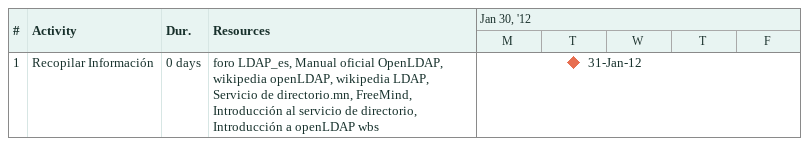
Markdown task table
| ID | Task | Duration | Start | Finish | Resources |
|---|---|---|---|---|---|
| 1 | Recopilar Información | 0d | 2012-01-31 | 2012-01-31 | foro LDAP_es, Manual oficial OpenLDAP, wikipedia openLDAP, wikipedia LDAP, Servicio de directorio.mn, FreeMind, Introducción al servicio de directorio, Introducción a openLDAP wbs |
